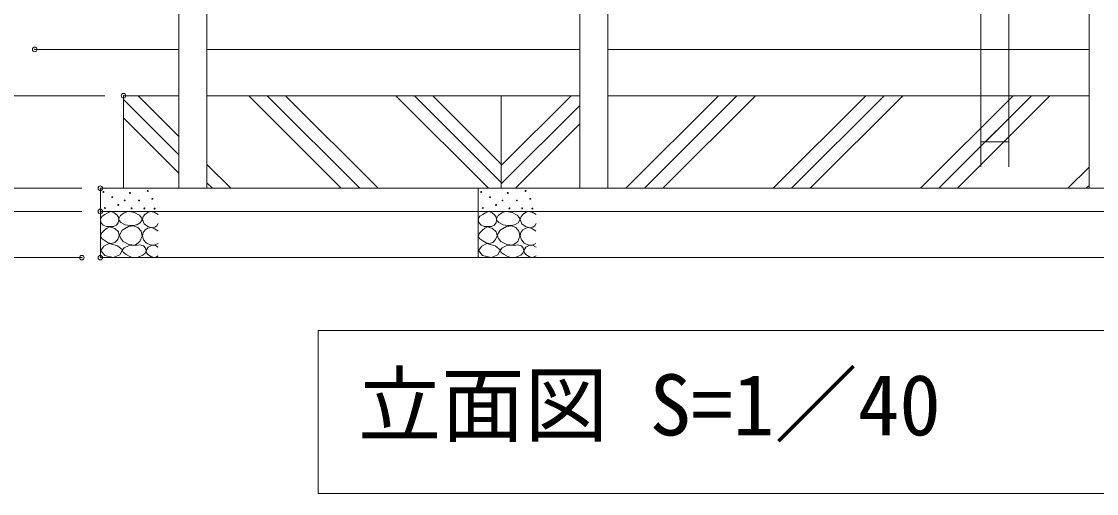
# Model space of a CAD drawing. Units: millimetres at full size, sheet at 1:20, with parts at other scales. Extents: x 10 to 16810, y -526 to 12449.
# Drawn here: x 2026 to 4348, y 2129 to 3149 of the extents above; entities that cross this region are included whole.
import ezdxf
from ezdxf.enums import TextEntityAlignment as Align

# ---------------------------------------------------------------- set-up
doc = ezdxf.new("R2010")
doc.units = ezdxf.units.MM
doc.header["$LTSCALE"] = 20
doc.header["$PDMODE"] = 32
doc.header["$PDSIZE"] = 10
doc.linetypes.add('USER1', pattern=[19.05, 12.7, -6.35])
doc.layers.add('0_2', color=7, linetype='Continuous')
for name, color, linetype, lineweight in [('LY_11', 7, 'Continuous', 0), ('LY_6', 7, 'USER1', 0), ('LY_7', 7, 'Continuous', 0)]:
    doc.layers.add(name, color=color, linetype=linetype, lineweight=lineweight)
doc.styles.add('ＭＳ ゴシック', font='')
doc.styles.get('ＭＳ ゴシック').set_extended_font_data('MS Gothic')

# ---------------------------------------------------------------- blocks, each defined once
blk = doc.blocks.new('-002-MS_3')
at = {"color": 7, "linetype": 'Continuous', "lineweight": 0}
for p, q in [((9.77, 93.38), (3.92, 89.34)), ((15.99, 96.86), (9.77, 93.38)), ((22.45, 99.4), (15.99, 96.86)), ((29.91, 96.94), (22.45, 99.4)), ((36.07, 92.11), (29.91, 96.94)), ((51.33, 96.79), (43.36, 91)), ((56.97, 98.88), (51.33, 96.79)), ((61.87, 99.49), (56.97, 98.88)), ((73.64, 97.86), (61.87, 99.49)), ((84.31, 91.65), (73.64, 97.86)), ((97.12, 94.25), (92.65, 88.94)), ((102.27, 97.95), (97.12, 94.25)), ((107.89, 99.64), (102.27, 97.95)), ((116.57, 98.15), (107.89, 99.64)), ((125, 93.3), (116.57, 98.15)), ((3.92, 89.34), (0.27, 83.88)), ((0.27, 83.88), (1.28, 76.29)), ((1.28, 76.29), (6.29, 69.94)), ((6.29, 69.94), (13.15, 67.35)), ((28.48, 67.69), (34.81, 70.25)), ((34.81, 70.25), (38.56, 75.54)), ((39.03, 87.18), (36.07, 92.11)), ((38.56, 75.54), (39.88, 81.98)), ((39.88, 81.98), (39.03, 87.18)), ((43.36, 91), (39.71, 84.09)), ((39.71, 84.09), (40.58, 80.12)), ((40.58, 80.12), (44.3, 75.71)), ((44.3, 75.71), (53.79, 70.93)), ((53.79, 70.93), (63.76, 69.49)), ((71.12, 69.32), (78.63, 70.84)), ((78.63, 70.84), (86.23, 75.46)), ((89.01, 86.31), (84.31, 91.65)), ((86.23, 75.46), (89.98, 81.65)), ((89.98, 81.65), (89.01, 86.31)), ((92.65, 88.94), (90.78, 82.21)), ((90.78, 82.21), (94.45, 73.44)), ((94.45, 73.44), (102.5, 67)), ((122.08, 69.11), (125, 73.65)), ((2.69, 52.66), (0.27, 45.85)), ((9.14, 59.48), (2.69, 52.66)), ((14.58, 63.66), (9.14, 59.48)), ((13.15, 67.35), (20.86, 67.08)), ((19.91, 66.45), (14.58, 63.66)), ((31.08, 63.24), (19.91, 66.45)), ((20.86, 67.08), (28.48, 67.69)), ((39.24, 55.99), (31.08, 63.24)), ((37.66, 39.2), (40.76, 47.48)), ((40.76, 47.48), (39.24, 55.99)), ((47.31, 59.54), (41.33, 48.68)), ((41.33, 48.68), (43.97, 41.48)), ((61.06, 67.6), (47.31, 59.54)), ((72.24, 68.87), (61.06, 67.6)), ((63.76, 69.49), (71.12, 69.32)), ((81.06, 65.44), (72.24, 68.87)), ((87.97, 57.29), (81.06, 65.44)), ((85.4, 34.78), (90.25, 46.52)), ((90.25, 46.52), (87.97, 57.29)), ((92.41, 54.25), (90.78, 47.04)), ((90.78, 47.04), (93.44, 38.43)), ((96.8, 60.03), (92.41, 54.25)), ((102.77, 63.87), (96.8, 60.03)), ((102.5, 67), (110.8, 64.62)), ((109.47, 65.1), (102.77, 63.87)), ((117.54, 62.64), (109.47, 65.1)), ((110.8, 64.62), (118.03, 65.73)), ((124.68, 57.18), (117.54, 62.64)), ((118.03, 65.73), (122.08, 69.11)), ((0.27, 45.85), (3.9, 41.03)), ((7.78, 24.5), (0.96, 15.68)), ((3.9, 41.03), (10.41, 36.67)), ((19.09, 30.52), (7.78, 24.5)), ((10.41, 36.67), (17.05, 32.38)), ((17.05, 32.38), (23.72, 30.33)), ((36.88, 25.89), (19.09, 30.52)), ((23.72, 30.33), (31.36, 32.78)), ((31.36, 32.78), (37.66, 39.2)), ((47.66, 16.78), (36.88, 25.89)), ((43.97, 41.48), (49.17, 35.16)), ((49.17, 35.16), (61.76, 28.31)), ((60.52, 25.56), (51.59, 21.5)), ((68.66, 27), (60.52, 25.56)), ((61.76, 28.31), (75.12, 27.32)), ((76.2, 26.37), (68.66, 27)), ((75.12, 27.32), (85.4, 34.78)), ((85.1, 27.83), (76.2, 26.37)), ((93.5, 25.29), (85.1, 27.83)), ((93.44, 38.43), (99.65, 31.51)), ((97.57, 20.71), (93.5, 25.29)), ((99.65, 31.51), (107.29, 27.64)), ((111.69, 26.76), (102.98, 22.43)), ((107.29, 27.64), (114.86, 26.76)), ((118.98, 25.96), (111.69, 26.76)), ((114.86, 26.76), (120.01, 28.2)), ((125, 22.64), (118.98, 25.96)), ((120.01, 28.2), (124.68, 30.88)), ((0.96, 15.68), (9.45, 4.41)), ((9.45, 4.41), (27.89, 0.3)), ((27.89, 0.3), (42.24, 6.41)), ((42.24, 6.41), (47.66, 16.78)), ((51.59, 21.5), (47.28, 16.1)), ((47.28, 16.1), (49.96, 11.42)), ((49.96, 11.42), (55.93, 6.91)), ((55.93, 6.91), (62.4, 3.07)), ((62.4, 3.07), (69.71, 0.69)), ((69.71, 0.69), (81.56, 0.93)), ((81.56, 0.93), (91.88, 5.02)), ((91.88, 5.02), (96.58, 9.83)), ((96.58, 9.83), (98.63, 15.56)), ((98.63, 15.56), (97.57, 20.71)), ((102.98, 22.43), (98.7, 15.67)), ((98.7, 15.67), (99.31, 12)), ((99.31, 12), (102.19, 7.75)), ((102.19, 7.75), (109.35, 2.28)), ((109.35, 2.28), (116.76, 0.46)), ((116.76, 0.46), (121.06, 1.51)), ((121.06, 1.51), (125, 3.63))]:
    blk.add_line(p, q, dxfattribs=at)
for centre in [(6.61, 142.18), (63.96, 139.96), (102.42, 144.09), (25.62, 130.77), (52.55, 123.48), (83.5, 123.55), (112.42, 127.06), (9.77, 107.32), (38.61, 113.98), (67.44, 106.37), (95.12, 106.52), (117.28, 105.98)]:
    blk.add_circle(centre, 1, dxfattribs=at)

msp = doc.modelspace()

# ---------------------------------------------------------------- linework, layer by layer
at = {"layer": 'LY_11'}
for p, q in [((2246.32, 2980.91), (2366.07, 2861.16)), ((2278.04, 2988.97), (2366.07, 2900.93)), ((4098.13, 2919.17), (4158.63, 2979.67)), ((2246.32, 2941.13), (2366.07, 2821.38)), ((4107.69, 2888.97), (4158.63, 2939.9)), ((4147.47, 2888.97), (4158.63, 2900.12))]:
    msp.add_line(p, q, dxfattribs=at)
at = {"layer": 'LY_11', "color": 2, "lineweight": 18}
for p, q in [((3512.35, 2788.97), (4079.8, 2788.97)), ((3512.35, 2738.97), (4079.8, 2738.97)), ((3512.35, 2638.97), (4079.8, 2638.97))]:
    msp.add_line(p, q, dxfattribs=at)
at = {"layer": 'LY_6'}
for p, q in [((4098.13, 3088.97), (4098.13, 2788.97)), ((4158.63, 3088.97), (4158.63, 2788.97)), ((4158.63, 2888.97), (4098.13, 2888.97))]:
    msp.add_line(p, q, dxfattribs=at)
at = {"layer": 'LY_7'}
for p, q in [((3232.1, 5088.97), (3232.1, 2788.97)), ((3292.6, 5088.97), (3292.6, 2788.97)), ((4332, 5088.97), (4332, 2788.97)), ((2366.07, 4563.72), (2366.07, 2788.97)), ((2426.57, 4563.72), (2426.57, 2788.97)), ((4098.13, 3331.03), (4098.13, 3088.97)), ((4158.63, 3331.03), (4158.63, 3088.97)), ((2366.07, 3088.97), (2054.65, 3088.97)), ((3232.1, 3088.97), (2426.57, 3088.97)), ((4332, 3088.97), (3292.6, 3088.97)), ((2246.32, 2988.97), (2246.32, 2788.97)), ((2246.32, 2988.97), (2366.07, 2988.97)), ((2426.57, 2988.97), (3232.1, 2988.97)), ((2516.69, 2988.97), (2716.69, 2788.97)), ((2556.46, 2988.97), (2756.46, 2788.97)), ((2596.24, 2988.97), (2796.24, 2788.97)), ((2834.89, 2988.97), (3034.89, 2788.97)), ((2874.66, 2988.97), (3062.35, 2801.28)), ((2914.44, 2988.97), (3062.35, 2841.05)), ((3062.35, 2837.99), (3213.32, 2988.97)), ((3062.35, 2988.97), (3062.35, 2788.97)), ((3292.6, 2988.69), (3292.87, 2988.97)), ((3292.6, 2988.97), (4332, 2988.97)), ((3331.52, 2788.97), (3531.52, 2988.97)), ((3371.3, 2788.97), (3571.3, 2988.97)), ((3411.07, 2788.97), (3611.07, 2988.97)), ((3649.72, 2788.97), (3849.72, 2988.97)), ((3689.49, 2788.97), (3889.49, 2988.97)), ((3729.27, 2788.97), (3929.27, 2988.97)), ((3967.92, 2788.97), (4167.92, 2988.97)), ((4007.69, 2788.97), (4207.69, 2988.97)), ((4047.47, 2788.97), (4247.47, 2988.97)), ((3062.35, 2798.22), (3232.1, 2967.97)), ((3092.87, 2788.97), (3232.1, 2928.19)), ((2426.57, 2840.43), (2478.04, 2788.97)), ((4286.12, 2788.97), (4332, 2834.85)), ((2196.32, 2788.97), (2196.32, 2638.97)), ((3512.35, 2788.97), (2196.32, 2788.97)), ((2426.57, 2800.66), (2438.26, 2788.97)), ((3012.35, 2788.97), (3012.35, 2638.97)), ((4612.35, 2788.97), (4079.8, 2788.97)), ((4325.89, 2788.97), (4332, 2795.07)), ((3512.35, 2738.97), (2196.32, 2738.97)), ((4612.35, 2738.97), (4079.8, 2738.97)), ((3512.35, 2638.97), (2196.32, 2638.97)), ((4612.35, 2638.97), (4079.8, 2638.97))]:
    msp.add_line(p, q, dxfattribs=at)
at = {"layer": 'LY_7', "lineweight": 18}
for p, q in [((2206.32, 2988.97), (1600.95, 2988.97)), ((2156.32, 2788.97), (1600.95, 2788.97)), ((2156.32, 2738.97), (1600.95, 2738.97)), ((2156.32, 2638.97), (1200.95, 2638.97)), ((4578.45, 2481.2), (2666.45, 2481.2)), ((2666.45, 2481.2), (2666.45, 2129.2)), ((2666.45, 2129.2), (4578.45, 2129.2))]:
    msp.add_line(p, q, dxfattribs=at)
at = {"layer": 'LY_7'}
for p in [(2054.65, 3088.97), (2054.65, 3088.97), (2246.32, 2988.97), (2196.32, 2788.97), (2196.32, 2738.97), (2156.32, 2638.97), (2196.32, 2638.97)]:
    msp.add_point(p, dxfattribs=at)

# ---------------------------------------------------------------- block references
at = {"layer": '0_2'}
for p in [(2196.32, 2638.97), (3012.35, 2638.97)]:
    msp.add_blockref('-002-MS_3', p, dxfattribs=at)

# ---------------------------------------------------------------- texts
at = {"layer": 'LY_7', "style": 'ＭＳ ゴシック'}
msp.add_text('立面図 S=1／40', height=132, dxfattribs=at).set_placement((2752.75, 2215.2), align=Align.BOTTOM_LEFT)

doc.saveas('drawing.dxf')
